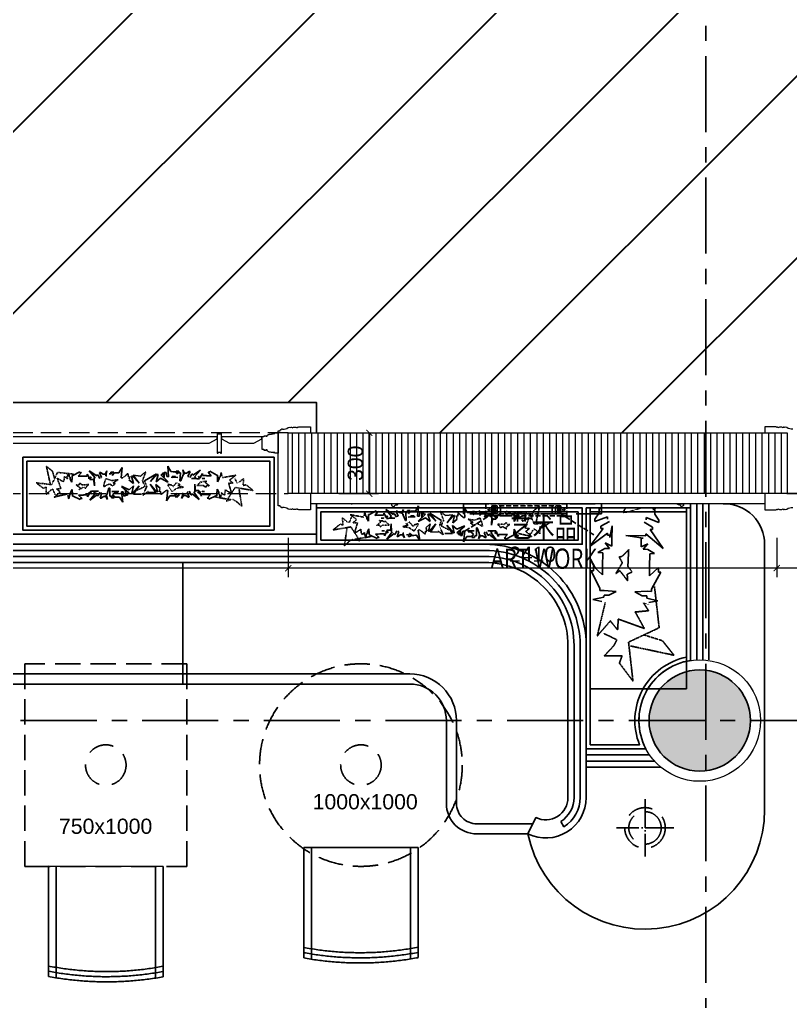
# Model space of a CAD drawing. Header units: millimetres. Extents: x -6033 to 120673, y -4970 to 90533.
# Drawn here: x 57995 to 61797, y 69834 to 74680 of the extents above; entities that cross this region are included whole.
import ezdxf
from ezdxf.xclip import XClip

# ---------------------------------------------------------------- set-up
doc = ezdxf.new("R2010")
doc.units = ezdxf.units.MM
for name, pattern in [('I-AR$0$CENTER', [2, 1.25, -0.25, 0.25, -0.25]), ('I-PLAN$0$ACAD_ISO02W100', [15, 12, -3]), ('I-PLAN$0$DASH', [0.35, 0.25, -0.1]), ('I-PLAN$0$DASHED', [19.05, 12.7, -6.35]), ('I-PLAN$0$DOTE', [61.468, 50.8, -5.08, 0.508, -5.08]), ('I-PLAN$0$HIDDEN2', [0.1875, 0.125, -0.0625])]:
    doc.linetypes.add(name, pattern=pattern)
doc.layers.get('DefPoints').update_dxf_attribs({"color": 250})
for name, color, linetype, lineweight in [('_ACM-A-ANNO-DIMS', 2, 'Continuous', 18), ('I-AR$0$GZET_COL_GRID_1-200_轴线', 8, 'I-AR$0$CENTER', 25), ('I-AR$0$I-SCOPE', 252, 'Continuous', 35), ('I-PLAN$0$_ACM-A-WALL-HACH', 251, 'Continuous', 9), ('I-PLAN$0$I-PL-WALL-FHINISH', 73, 'Continuous', 13), ('I-PLAN$0$I-WALL', 6, 'Continuous', 13)]:
    doc.layers.add(name, color=color, linetype=linetype, lineweight=lineweight)
for name, color, linetype in [('A-stairs', 2, 'Continuous'), ('I-AR$0$A-LOL061W1', 252, 'Continuous'), ('I-AR$0$D-BASE-WALL', 4, 'Continuous'), ('I-PLAN$0$A-stairs', 2, 'Continuous'), ('I-PLAN$0$FURN', 1, 'Continuous'), ('I-PLAN$0$I-PL-FURN', 1, 'I-PLAN$0$DASH'), ('I-PLAN$0$I-PL-IDS-MILL', 40, 'Continuous'), ('I-PLAN$0$I-PL-LIGHT', 1, 'I-PLAN$0$HIDDEN2'), ('I-PLAN$0$P-平面活动家具', 1, 'Continuous'), ('ISH-Refe1', 50, 'Continuous')]:
    doc.layers.add(name, color=color, linetype=linetype)
doc.styles.add('_ACM-G-NOTES', font='arial.ttf')
doc.styles.add('HB35Norm', font='ARCHSTYL.SHX', dxfattribs={"width": 0.8, "height": 3.5})
doc.styles.add('I-PLAN$0$Arial', font='ARIALUNI.ttf')
doc.dimstyles.new('_ACM-DIM-A_30', dxfattribs={"dimscale": 30, "dimtxt": 2.5, "dimasz": 1, "dimexe": 1.5, "dimexo": 1, "dimgap": 1, "dimtad": 1, "dimdec": 0, "dimrnd": 5, "dimzin": 1, "dimdsep": 46, "dimtxsty": '_ACM-G-NOTES', "dimblk": 'ARCHTICK', "dimcen": 2.5, "dimclrd": 256, "dimclre": 256, "dimclrt": 256, "dimadec": 3, "dimazin": 0, "dimtfac": 1, "dimtdec": 0, "dimtix": 1, "dimtmove": 0, "dimatfit": 3, "dimldrblk": 'DOTSMALL', "dimfxl": 5, "dimfxlon": 1, "dimlwd": 18, "dimlwe": 18, "dimarcsym": 0})

# ---------------------------------------------------------------- blocks, each defined once
blk = doc.blocks.new('I-AR$0$海龙_1211170131')
at = {"layer": 'I-AR$0$GZET_COL_GRID_1-200_轴线', "ltscale": 300}
for p, q in [((61155, 86275), (61155, 59995)), ((-2225, 70995), (116415, 70995))]:
    blk.add_line(p, q, dxfattribs=at)
blk = doc.blocks.new('I-AR')
at = {"layer": 'I-AR$0$A-LOL061W1'}
blk.add_hatch(color=256, dxfattribs=at).paths.add_polyline_path([(61600, 71220, 1), (61100, 71220, 1)])
at = {"layer": 'I-AR$0$I-SCOPE'}
h = blk.add_hatch(dxfattribs=at)
h.set_pattern_fill('ANSI31', color=256, scale=200)
h.paths.add_polyline_path([(63300, 72640), (66630, 72640), (66630, 70889.4), (90600, 70890), (90600, 66390), (96650, 66390), (96650, 24876.4), (18340, 24876.4), (18340, 66390), (48090, 66390), (48090, 72640), (51400, 72640), (51400, 72649.9), (52869.5, 72649.9), (52869.5, 72640), (55240, 72640), (55240, 72790), (59460, 72790), (59460, 72640), (61830.5, 72640), (61830.5, 72649.9), (63300, 72649.9)], flags=16)
h.paths.add_polyline_path([(7330, 0), (7330, -1770), (11180, -1770), (11180, 0), (18450, 0), (18450, 2900), (27550, 2900), (27550, 18090), (37037.3, 18090), (37037.3, 17350), (96200, 17350), (96200, 18120), (114640, 18120), (114640, 84500), (0, 84500), (0, 0)])
at = {"layer": 'I-AR$0$D-BASE-WALL'}
blk.add_circle((61350, 71220), 250, dxfattribs=at)
at = {"layer": 'I-AR$0$GZET_COL_GRID_1-200_轴线'}
blk.add_blockref('I-AR$0$海龙_1211170131', (225, 225), dxfattribs=at)
blk = doc.blocks.new('I-PLAN$0$K_09291619781205151933')
at = {"layer": 'I-PLAN$0$I-PL-WALL-FHINISH'}
for points in [[(-1896.6, 97.3), (-1903.4, 97.3), (-1903.4, 100), (-1920, 100), (-1920, 0), (-1903.4, 0), (-1903.4, 2.7), (-1896.6, 2.7)], [(-1625.1, 100), (-1620.1, 100), (-1620.1, 0), (-1625.1, 0), (-1625.1, 5.1), (-1635, 5.1), (-1635, 0), (-1640, 0), (-1640, 100), (-1635, 100)], [(-1625.1, 100), (-1625.1, 95.4), (-1635, 95.4), (-1635, 100)], [(1625.1, 100), (1620.1, 100), (1620.1, 0), (1625.1, 0), (1625.1, 5.1), (1635, 5.1), (1635, 0), (1640, 0), (1640, 100), (1635, 100)], [(1625.1, 100), (1625.1, 95.4), (1635, 95.4), (1635, 100)], [(1896.6, 97.3), (1903.4, 97.3), (1903.4, 100), (1920, 100), (1920, 0), (1903.4, 0), (1903.4, 2.7), (1896.6, 2.7)]]:
    blk.add_lwpolyline(points, dxfattribs=at)
for points in [[(-1864.5, 84.5), (-1864.5, 81.8), (-1861.1, 81.8), (-1861.1, 84.5), (-1849.6, 84.5), (-1849.6, 80), (-1840, 80), (-1840, 20), (-1849.6, 20), (-1849.6, 15.5), (-1861.1, 15.5), (-1861.1, 18.2), (-1864.5, 18.2), (-1864.5, 15.5, -0.002927)], [(1864.5, 84.5), (1864.5, 81.8), (1861.1, 81.8), (1861.1, 84.5), (1849.6, 84.5), (1849.6, 80), (1840, 80), (1840, 20), (1849.6, 20), (1849.6, 15.5), (1861.1, 15.5), (1861.1, 18.2), (1864.5, 18.2), (1864.5, 15.5, 0.002927)]]:
    blk.add_lwpolyline(points, format="xyb", dxfattribs=at)
for points in [[(-1840, 80), (-1640, 80), (-1640, 70), (-1680, 50), (-1800, 50), (-1840, 70)], [(1620.1, 80), (-1620.1, 80), (-1620.1, 70), (-1580.1, 50), (1580.1, 50), (1620.1, 70)], [(1840, 80), (1640, 80), (1640, 70), (1680, 50), (1800, 50), (1840, 70)]]:
    blk.add_lwpolyline(points, close=True, dxfattribs=at)
for points in [[(-1893.7, 95), (-1894.1, 94.9), (-1894.4, 95), (-1894.9, 95.1), (-1895.4, 95.4), (-1895.8, 95.8), (-1896.3, 96.5), (-1896.6, 97.3)], [(1893.7, 95), (1894.1, 94.9), (1894.4, 95), (1894.9, 95.1), (1895.4, 95.4), (1895.8, 95.8), (1896.3, 96.5), (1896.6, 97.3)], [(-1885.1, 94.3), (-1887.4, 94.6), (-1890.9, 94.9), (-1892.3, 95), (-1893.7, 95)], [(-1864.5, 84.5), (-1864.8, 85.9), (-1865.4, 87.1), (-1869.1, 90.2), (-1872.6, 92), (-1878.1, 93.4), (-1885.1, 94.3)], [(1864.5, 84.5), (1864.8, 85.9), (1865.4, 87.1), (1869.1, 90.2), (1872.6, 92), (1878.1, 93.4), (1885.1, 94.3)], [(1885.1, 94.3), (1887.4, 94.6), (1890.9, 94.9), (1892.3, 95), (1893.7, 95)], [(-1893.7, 5), (-1894.1, 5.1), (-1894.4, 5), (-1894.9, 4.9), (-1895.4, 4.6), (-1895.8, 4.2), (-1896.3, 3.5), (-1896.6, 2.7)], [(-1885.1, 5.7), (-1887.4, 5.4), (-1890.9, 5.1), (-1892.3, 5), (-1893.7, 5)], [(-1864.5, 15.5), (-1864.8, 14.1), (-1865.4, 12.9), (-1869.1, 9.8), (-1872.6, 8), (-1878.1, 6.6), (-1885.1, 5.7)], [(1864.5, 15.5), (1864.8, 14.1), (1865.4, 12.9), (1869.1, 9.8), (1872.6, 8), (1878.1, 6.6), (1885.1, 5.7)], [(1885.1, 5.7), (1887.4, 5.4), (1890.9, 5.1), (1892.3, 5), (1893.7, 5)], [(1893.7, 5), (1894.1, 5.1), (1894.4, 5), (1894.9, 4.9), (1895.4, 4.6), (1895.8, 4.2), (1896.3, 3.5), (1896.6, 2.7)]]:
    blk.add_spline(points, degree=3, dxfattribs=at)
blk = doc.blocks.new('I-PLAN$0$K_09291619781205185865')
at = {"layer": 'I-PLAN$0$I-PL-IDS-MILL'}
for p, q in [((-4115.6, 1229.9), (-4115.6, 1999.9)), ((-4025.6, 1229.9), (-4025.6, 1999.9)), ((3884.4, 1229.9), (3884.4, 1999.9)), ((3974.4, 1229.9), (3974.4, 1999.9)), ((-3510.6, 790), (-3805.2, 790)), ((3369.4, 790), (3664.1, 790)), ((-3510.6, 700), (-3877.9, 700)), ((3369.4, 700), (3736.8, 700))]:
    blk.add_line(p, q, dxfattribs=at)
at = {"layer": 'I-PLAN$0$I-PL-IDS-MILL', "color": 8}
for p, q in [((-4085.6, 1229.9), (-4085.6, 1999.9)), ((-4055.6, 1229.9), (-4055.6, 1999.9)), ((3914.4, 1229.9), (3914.4, 1999.9)), ((3944.4, 1229.9), (3944.4, 1999.9)), ((-3510.6, 730), (-3846.9, 730)), ((-3510.6, 760), (-3823.3, 760)), ((3369.4, 760), (3682.2, 760)), ((3369.4, 730), (3705.8, 730))]:
    blk.add_line(p, q, dxfattribs=at)
at = {"layer": 'I-PLAN$0$I-PL-IDS-MILL'}
for points in [[(-3222.8, 370.3, -0.902706), (-4390.6, 490), (-4390.6, 1800, -0.414214), (-4190.6, 2000)], [(4049.4, 2000, -0.414214), (4249.4, 1800), (4249.4, 490, -0.902706), (3081.7, 370.3)], [(-3247.2, 420.3), (-2970.6, 420.3, 0.414214), (-2870.6, 520.3), (-2870.6, 930, -0.414214), (-2640.6, 1160), (2499.4, 1160, -0.414214), (2729.4, 930), (2729.4, 520.3, 0.414214), (2829.4, 420.3), (3106.1, 420.3)]]:
    blk.add_lwpolyline(points, format="xyb", dxfattribs=at)
blk.add_lwpolyline([(2869.4, 1800), (-3010.6, 1800, 0.414214), (-3510.6, 1300), (-3510.6, 550, 0.554397), (-3222.8, 370.3), (-3262.3, 451.1, -0.554397), (-3420.6, 550), (-3420.6, 1300, -0.414214), (-3010.6, 1710), (2869.4, 1710, -0.414214), (3279.4, 1300), (3279.4, 550, -0.554397), (3121.2, 451.1), (3081.7, 370.3, 0.554397), (3369.4, 550), (3369.4, 1300, 0.414214)], format="xyb", close=True, dxfattribs=at)
at = {"layer": 'I-PLAN$0$I-PL-IDS-MILL', "color": 8}
blk.add_lwpolyline([(3243.6, 431.3), (3259.5, 405.8, 0.258654), (3339.4, 550), (3339.4, 1300, 0.414214), (2869.4, 1770), (-3010.6, 1770, 0.414214), (-3480.6, 1300), (-3480.6, 550, 0.258654), (-3400.6, 405.8), (-3384.7, 431.3, -0.258654), (-3450.6, 550), (-3450.6, 1300, -0.414214), (-3010.6, 1740), (2869.4, 1740, -0.414214), (3309.4, 1300), (3309.4, 550, -0.258654)], format="xyb", close=True, dxfattribs=at)
for points in [[(-1520.6, 1110), (-1520.6, 1710)], [(1379.4, 1110), (1379.4, 1710)]]:
    blk.add_lwpolyline(points, dxfattribs=at)
blk.add_lwpolyline([(-3222.8, 370.3), (-2970.6, 370.3, 0.414214), (-2820.6, 520.3), (-2820.6, 930, -0.414214), (-2640.6, 1110), (2499.4, 1110, -0.414214), (2679.4, 930), (2679.4, 520.3, 0.414214), (2829.4, 370.3), (3081.7, 370.3)], format="xyb", dxfattribs=at)
blk = doc.blocks.new('*U517')
at = {"layer": 'I-PLAN$0$I-PL-WALL-FHINISH'}
blk.add_lwpolyline([(0, 0), (2240.5, 0)], dxfattribs=at)
for points in [[(205, -1), (200, -1), (200, 0), (205, 0)], [(2035.5, -1), (2040.5, -1), (2040.5, 0), (2035.5, 0)]]:
    blk.add_lwpolyline(points, close=True, dxfattribs=at)
for points in [[(400, 0), (400, -8, -0.320816), (402.7, -10.6), (403.3, -10.6, 0.466827), (414.7, -10.6), (415.3, -10.6, -0.468154), (422.7, -5.5), (423.3, -4.8, 0.645582), (426.7, -4.6), (427.3, -4.6, -0.415157), (430, -3.3), (430, 0)], [(1840.5, 0), (1840.5, -8, 0.320816), (1837.8, -10.6), (1837.2, -10.6, -0.466827), (1825.8, -10.6), (1825.2, -10.6, 0.468154), (1817.8, -5.5), (1817.2, -4.8, -0.645582), (1813.8, -4.6), (1813.2, -4.6, 0.415157), (1810.5, -3.3), (1810.5, 0)]]:
    blk.add_lwpolyline(points, format="xyb", close=True, dxfattribs=at)
blk = doc.blocks.new('I-PLAN$0$海龙工具_镜前灯')
at = {"color": 8, "linetype": 'I-PLAN$0$DASH', "ltscale": 100}
for p, q in [((-331.6, 0.4), (-169.8, 103.5)), ((332, 0.4), (170.2, 103.5))]:
    blk.add_line(p, q, dxfattribs=at)
at = {"color": 8, "linetype": 'I-PLAN$0$DASH', "ltscale": 40}
for p, q in [((-167, 143.5), (-167, 103.5)), ((-162.2, 143.5), (-162.2, 103.5)), ((-154.5, 143.5), (-154.5, 103.5)), ((-143.4, 143.5), (-143.4, 103.5)), ((-127.5, 143.5), (-127.5, 103.5)), ((127.8, 143.5), (127.8, 103.5)), ((143.8, 143.5), (143.8, 103.5)), ((154.9, 143.5), (154.9, 103.5)), ((162.6, 143.5), (162.6, 103.5)), ((167.4, 143.5), (167.4, 103.5))]:
    blk.add_line(p, q, dxfattribs=at)
at = {"linetype": 'I-PLAN$0$DASH', "ltscale": 100}
blk.add_lwpolyline([(-199.8, 93.5), (200.2, 93.5), (200.2, 153.5), (-199.8, 153.5)], close=True, dxfattribs=at)
at = {"color": 8, "linetype": 'I-PLAN$0$DASH', "ltscale": 100}
blk.add_lwpolyline([(-169.8, 103.5), (170.2, 103.5), (170.2, 143.5), (-169.8, 143.5)], close=True, dxfattribs=at)
at = {"color": 8, "linetype": 'I-PLAN$0$DASH', "ltscale": 31.415927}
for centre in [(-184.2, 123.9), (184.6, 123.9)]:
    blk.add_circle(centre, 5, dxfattribs=at)
blk = doc.blocks.new('I-PLAN$0$091116-BRASSERIE$0$Floor_03$0$Y_03_Floor$0$3rd-Floor-rest$0$A$C41AE3FBC')
at = {"layer": 'I-PLAN$0$I-PL-FURN', "ltscale": 500}
for p, q in [((-9.62, -6), (-9.62, 15.76)), ((9.62, -6.06), (9.62, 15.7))]:
    blk.add_line(p, q, dxfattribs=at)
blk.add_lwpolyline([(11.12, 15.38), (11.12, -6.06), (-11.12, -6), (-11.12, 15.44)], dxfattribs=at)
for centre, radius, start, end in [((-0.15, -45.9), 62.31, 79.5796, 100.1371), ((-0.15, -45.25), 60.66, 79.2974, 100.4193), ((-0.14, -44.6), 59.02, 78.9991, 100.7176)]:
    blk.add_arc(centre, radius, start, end, dxfattribs=at)
blk = doc.blocks.new('I-PLAN$0$海龙_1212224832')
at = {"layer": 'I-PLAN$0$I-PL-LIGHT', "linetype": 'I-PLAN$0$DOTE', "ltscale": 2.783885}
for p, q in [((0, 0), (0, -282.8)), ((141.4, -141.4), (-141.4, -141.4))]:
    blk.add_line(p, q, dxfattribs=at)
at = {"layer": 'I-PLAN$0$I-PL-LIGHT', "linetype": 'I-PLAN$0$DASHED', "ltscale": 10}
for radius in [100, 80]:
    blk.add_circle((0, -141.4), radius, dxfattribs=at)
blk = doc.blocks.new('I-PLAN$0$2008092313492155')
at = {"color": 8, "linetype": 'Continuous'}
for p, q in [((1506.5, 129.9), (1497.3, 258.4)), ((1497.3, 258.4), (1534.1, 192.7)), ((623.4, 138.9), (530.1, 203.5)), ((530.1, 203.5), (602.1, 116.8)), ((748.4, 201), (721.6, 152.3)), ((733.4, 140.9), (748.4, 201)), ((934.4, 242.3), (896.3, 177.2)), ((922.7, 113.9), (934.4, 242.3)), ((1618.1, 159.3), (1599.5, 200.3)), ((1599.5, 200.3), (1611.1, 199.8)), ((1611.1, 199.8), (1611.1, 199.8)), ((1611.1, 199.8), (1621.2, 199.5)), ((1621.2, 199.5), (1621.2, 199.5)), ((1621.2, 199.5), (1632.8, 199)), ((1632.8, 199), (1632, 177.3)), ((1632.8, 199), (1632.8, 199)), ((1682.5, 213.5), (1708.3, 164.3)), ((1696.2, 153.1), (1682.5, 213.5)), ((1806.2, 148.9), (1900.7, 211.6)), ((1900.7, 211.6), (1827, 126.4)), ((2017, 185), (2017.4, 196.6)), ((2017.4, 196.6), (2101.7, 149.1)), ((271.8, 176.5), (263, 132.2)), ((284.9, 122.4), (271.8, 176.5)), ((413.1, 190.7), (327.9, 144.9)), ((394.7, 134.6), (435, 179.6)), ((413.3, 179.2), (413.1, 190.7)), ((435, 179.6), (413.3, 179.2)), ((413.3, 179.2), (413.3, 179.2)), ((435, 179.6), (435, 179.6)), ((504.4, 160.8), (503.3, 136.6)), ((525.2, 126.9), (504.4, 160.8)), ((504.4, 160.8), (504.4, 160.8)), ((634.8, 150.7), (623.2, 150.5)), ((623.2, 150.5), (623.4, 138.9)), ((623.2, 150.5), (623.2, 150.5)), ((634.8, 150.7), (634.8, 150.7)), ((659.7, 108.9), (634.8, 150.7)), ((669.1, 181.5), (657.5, 181.3)), ((657.5, 181.3), (682.7, 119.5)), ((657.5, 181.3), (657.5, 181.3)), ((669.1, 181.5), (669.1, 181.5)), ((699.7, 162), (669.1, 181.5)), ((711.3, 162.2), (699.7, 162)), ((699.7, 162), (699.7, 162)), ((721.4, 162.4), (711.3, 162.2)), ((711.3, 162.2), (711.3, 162.2)), ((721.6, 152.3), (721.4, 162.4)), ((798.1, 163.8), (776.4, 163.4)), ((809.3, 185.8), (797.7, 185.5)), ((797.7, 185.5), (798.1, 163.8)), ((797.7, 185.5), (797.7, 185.5)), ((819.4, 185.9), (809.3, 185.8)), ((809.3, 185.8), (809.3, 185.8)), ((811.7, 145.5), (831, 186.2)), ((842.8, 176.2), (811.7, 145.5)), ((831, 186.2), (819.4, 185.9)), ((819.4, 185.9), (819.4, 185.9)), ((864.5, 176.7), (842.8, 176.2)), ((842.8, 176.2), (842.8, 176.2)), ((886.2, 177.1), (864.5, 176.7)), ((864.5, 176.7), (864.5, 176.7)), ((896.3, 177.2), (886.2, 177.1)), ((886.2, 177.1), (886.2, 177.1)), ((896.3, 177.2), (896.3, 177.2)), ((1072.1, 147.2), (1072.1, 147.2)), ((1162.2, 136.6), (1072.1, 147.2)), ((1072.1, 147.2), (1144.2, 48.1)), ((1211.4, 78.6), (1357.7, 166.1)), ((1357.7, 166.1), (1283.7, 68.5)), ((1283.7, 68.5), (1367.5, 155.6)), ((1379.1, 155.2), (1353.5, 66.2)), ((1357.7, 166.1), (1357.7, 166.1)), ((1367.5, 155.6), (1379.1, 155.2)), ((1410.9, 154), (1410.9, 154)), ((1502.1, 66.5), (1410.9, 154)), ((1410.9, 154), (1422.5, 153.5)), ((1422.5, 153.5), (1422.5, 153.5)), ((1422.5, 153.5), (1432.6, 153.1)), ((1432.6, 153.1), (1433, 163.3)), ((1432.6, 153.1), (1432.6, 153.1)), ((1433, 163.3), (1433.4, 174.8)), ((1433, 163.3), (1433, 163.3)), ((1433.4, 174.8), (1433.4, 174.8)), ((1433.4, 174.8), (1445, 174.4)), ((1445, 174.4), (1454.4, 117.7)), ((1445, 174.4), (1445, 174.4)), ((1454.4, 117.7), (1456.9, 184.1)), ((1456.9, 184.1), (1478.6, 183.2)), ((1478.6, 183.2), (1484.8, 130.7)), ((1478.6, 183.2), (1478.6, 183.2)), ((1534.1, 192.7), (1534.1, 192.7)), ((1534.1, 192.7), (1544.2, 192.3)), ((1544.2, 192.3), (1544.2, 192.3)), ((1544.2, 192.3), (1565.9, 191.4)), ((1565.9, 191.4), (1565.9, 191.4)), ((1565.9, 191.4), (1587.6, 190.6)), ((1587.6, 190.6), (1618.1, 159.3)), ((1587.6, 190.6), (1587.6, 190.6)), ((1632, 177.3), (1653.7, 176.5)), ((1653.7, 176.5), (1647.9, 78.5)), ((1684.3, 143.5), (1684.7, 153.6)), ((1684.7, 153.6), (1684.7, 153.6)), ((1684.7, 153.6), (1696.2, 153.1)), ((1708.3, 164.3), (1708.7, 174.4)), ((1708.7, 174.4), (1718.8, 174)), ((1718.8, 174), (1718.8, 174)), ((1718.8, 174), (1730.3, 173.5)), ((1730.3, 173.5), (1761.3, 192.5)), ((1730.3, 173.5), (1730.3, 173.5)), ((1772.9, 192), (1746.5, 130.7)), ((1761.3, 192.5), (1761.3, 192.5)), ((1761.3, 192.5), (1772.9, 192)), ((1769.2, 119.7), (1795.1, 160.9)), ((1772.9, 192), (1772.9, 192)), ((1795.1, 160.9), (1795.1, 160.9)), ((1795.1, 160.9), (1806.6, 160.5)), ((1806.6, 160.5), (1806.2, 148.9)), ((1806.6, 160.5), (1806.6, 160.5)), ((1904.2, 135), (1925.6, 168.5)), ((1925.6, 168.5), (1926.2, 144.3)), ((1925.6, 168.5), (1925.6, 168.5)), ((1995.3, 185.9), (2017, 185)), ((1995.3, 185.9), (1995.3, 185.9)), ((2034.7, 140.1), (1995.3, 185.9)), ((2017, 185), (2017, 185)), ((2101.7, 149.1), (2101.7, 149.1)), ((2101.7, 149.1), (2111.9, 148.7)), ((2111.9, 148.7), (2111, 127.1)), ((2111.9, 148.7), (2111.9, 148.7)), ((2144.3, 125.8), (2158.4, 179.6)), ((2158.4, 179.6), (2166.4, 135.1)), ((295, 122.6), (284.9, 122.4)), ((295, 122.6), (295, 122.6)), ((295.2, 111.1), (295, 122.6)), ((295.2, 111.1), (295.2, 111.1)), ((295.5, 99.5), (295.2, 111.1)), ((295.5, 99.5), (295.5, 99.5)), ((315.3, 63.7), (295.5, 99.5)), ((318.2, 123.1), (315.3, 63.7)), ((327.9, 144.9), (317.8, 144.8)), ((317.8, 144.8), (318.2, 123.1)), ((317.8, 144.8), (317.8, 144.8)), ((318.2, 123.1), (318.2, 123.1)), ((327.9, 144.9), (327.9, 144.9)), ((404.8, 134.8), (394.7, 134.6)), ((394.7, 134.6), (394.7, 134.6)), ((426.5, 135.2), (404.8, 134.8)), ((404.8, 134.8), (404.8, 134.8)), ((448.3, 135.6), (426.5, 135.2)), ((426.5, 135.2), (426.5, 135.2)), ((459.8, 135.8), (448.3, 135.6)), ((448.3, 135.6), (448.3, 135.6)), ((481.5, 136.2), (459.8, 135.8)), ((459.8, 135.8), (459.8, 135.8)), ((493.1, 136.5), (481.5, 136.2)), ((481.5, 136.2), (481.5, 136.2)), ((503.3, 136.6), (493.1, 136.5)), ((493.1, 136.5), (493.1, 136.5)), ((503.3, 136.6), (503.3, 136.6)), ((525.2, 126.9), (525.2, 126.9)), ((525.4, 115.3), (525.2, 126.9)), ((525.4, 115.3), (525.4, 115.3)), ((525.6, 103.8), (525.4, 115.3)), ((552.8, 126.4), (525.6, 103.8)), ((525.6, 103.8), (525.6, 103.8)), ((537.4, 93.9), (552.8, 126.4)), ((580.6, 104.8), (580.8, 94.7)), ((580.6, 104.8), (580.6, 104.8)), ((593.8, 18.6), (580.6, 104.8)), ((602.1, 116.8), (592, 116.6)), ((592, 116.6), (593.8, 18.6)), ((682.7, 119.5), (671.1, 119.3)), ((671.1, 119.3), (671.1, 119.3)), ((682.7, 119.5), (682.7, 119.5)), ((745, 141.1), (733.4, 140.9)), ((745, 141.1), (745, 141.1)), ((944.4, 114.3), (922.7, 113.9)), ((1018.7, 136.1), (1007.1, 135.9)), ((1018.7, 136.1), (1018.7, 136.1)), ((1062.1, 136.9), (1050.6, 136.7)), ((1050.6, 136.7), (1074.3, 47.2)), ((1144.2, 48.1), (1062.1, 136.9)), ((1353.5, 66.2), (1409.6, 110.3)), ((1409.6, 110.3), (1409.6, 110.3)), ((1409.6, 110.3), (1492, 66.9)), ((1484.8, 130.7), (1506.5, 129.9)), ((1484.8, 130.7), (1484.8, 130.7)), ((1539.1, 122.5), (1539.1, 122.5)), ((1560.8, 121.6), (1539.1, 122.5)), ((1539.1, 122.5), (1623, 119.2)), ((1551.1, 133.6), (1561.3, 133.2)), ((1623, 119.2), (1551.1, 133.6)), ((1561.3, 133.2), (1572.8, 132.8)), ((1561.3, 133.2), (1561.3, 133.2)), ((1572.8, 132.8), (1583, 132.4)), ((1572.8, 132.8), (1572.8, 132.8)), ((1583, 132.4), (1594.5, 131.9)), ((1583, 132.4), (1583, 132.4)), ((1594.5, 131.9), (1594.5, 131.9)), ((1658, 78.1), (1684.3, 143.5)), ((1684.3, 143.5), (1684.3, 143.5)), ((1746.5, 130.7), (1758.1, 130.3)), ((1746.5, 130.7), (1746.5, 130.7)), ((1758.1, 130.3), (1758.1, 130.3)), ((1848.3, 114), (1789.7, 106.1)), ((1789.7, 106.1), (1858, 103.5)), ((1789.7, 106.1), (1789.7, 106.1)), ((1827, 126.4), (1837.2, 126)), ((1837.2, 126), (1836.7, 114.4)), ((1836.7, 114.4), (1836.7, 114.4)), ((1836.7, 114.4), (1848.3, 114)), ((1848.3, 114), (1848.3, 114)), ((1858, 103.5), (1858, 103.5)), ((1858, 103.5), (1869.6, 103)), ((1869.6, 103), (1869.6, 103)), ((1869.6, 103), (1881.2, 102.6)), ((1876.5, 135), (1903.3, 111.9)), ((1891.3, 102.2), (1876.5, 135)), ((1881.2, 102.6), (1881.2, 102.6)), ((1881.2, 102.6), (1891.3, 102.2)), ((1903.3, 111.9), (1903.7, 123.4)), ((1903.3, 111.9), (1903.3, 111.9)), ((1903.7, 123.4), (1904.2, 135)), ((1903.7, 123.4), (1903.7, 123.4)), ((1904.2, 135), (1904.2, 135)), ((1922.5, 107.7), (1932.6, 107.3)), ((1926.2, 144.3), (1926.2, 144.3)), ((1926.2, 144.3), (1936.4, 143.9)), ((1932.6, 107.3), (1944.2, 106.9)), ((1932.6, 107.3), (1932.6, 107.3)), ((1936.4, 143.9), (1936.4, 143.9)), ((1936.4, 143.9), (1947.9, 143.5)), ((1944.2, 106.9), (1955.7, 106.5)), ((1944.2, 106.9), (1944.2, 106.9)), ((1947.9, 143.5), (1947.9, 143.5)), ((1947.9, 143.5), (1969.6, 142.6)), ((1955.7, 106.5), (1955.7, 106.5)), ((1969.6, 142.6), (1969.6, 142.6)), ((1969.6, 142.6), (1981.2, 142.2)), ((1981.2, 142.2), (1981.2, 142.2)), ((1981.2, 142.2), (2002.9, 141.4)), ((2002.9, 141.4), (2002.9, 141.4)), ((2002.9, 141.4), (2024.6, 140.5)), ((2024.6, 140.5), (2024.6, 140.5)), ((2024.6, 140.5), (2034.7, 140.1)), ((2034.7, 140.1), (2034.7, 140.1)), ((2111, 127.1), (2112.8, 67.6)), ((2111, 127.1), (2111, 127.1)), ((2112.8, 67.6), (2133.3, 103)), ((2133.3, 103), (2133.7, 114.6)), ((2133.3, 103), (2133.3, 103)), ((2133.7, 114.6), (2134.2, 126.2)), ((2133.7, 114.6), (2133.7, 114.6)), ((2134.2, 126.2), (2134.2, 126.2)), ((2134.2, 126.2), (2144.3, 125.8)), ((315.3, 63.7), (315.3, 63.7)), ((547.5, 94.1), (537.4, 93.9)), ((559.1, 94.3), (547.5, 94.1)), ((547.5, 94.1), (547.5, 94.1)), ((570.6, 94.5), (559.1, 94.3)), ((559.1, 94.3), (559.1, 94.3)), ((580.8, 94.7), (570.6, 94.5)), ((570.6, 94.5), (570.6, 94.5)), ((580.8, 94.7), (580.8, 94.7)), ((1074.3, 47.2), (1019.1, 92.4)), ((1019.1, 92.4), (1019.1, 92.4)), ((1492, 66.9), (1502.1, 66.5)), ((1492, 66.9), (1492, 66.9)), ((1502.1, 66.5), (1502.1, 66.5)), ((1647.9, 78.5), (1658, 78.1)), ((1647.9, 78.5), (1647.9, 78.5)), ((1658, 78.1), (1658, 78.1)), ((2112.8, 67.6), (2112.8, 67.6)), ((593.8, 18.6), (593.8, 18.6)), ((936.8, 6.7), (926.6, 6.6)), ((926.6, 6.6), (926.6, 6.6)), ((926.6, 6.6), (1022.7, -75.6)), ((936.8, 6.7), (936.8, 6.7)), ((1021.4, -31.9), (936.8, 6.7)), ((1074.9, 15.3), (1021.4, -31.9)), ((1054.5, -75), (1074.9, 15.3)), ((1144.8, 17), (1066.1, -74.8)), ((1076.4, -84.7), (1144.8, 17)), ((1348.8, -65.7), (1282.5, 37.4)), ((1282.5, 37.4), (1359.4, -55.9)), ((1352.3, 34.3), (1404.8, -13.9)), ((1370.9, -56.4), (1352.3, 34.3)), ((1829.9, -62.4), (1833.7, 35.5)), ((1833.7, 35.5), (1833.7, 35.5)), ((1833.7, 35.5), (1841.9, -51.3)), ((317, -29.4), (298.5, -65.9)), ((322.1, -88.6), (317, -29.4)), ((317, -29.4), (317, -29.4)), ((771.6, -13.9), (749.1, -80.7)), ((781.7, -13.8), (771.6, -13.9)), ((771.6, -13.9), (771.6, -13.9)), ((781.5, -111.9), (781.7, -13.8)), ((781.7, -13.8), (781.7, -13.8)), ((977.1, -41.9), (978.4, -108.2)), ((989.8, -97.9), (977.1, -41.9)), ((1021.4, -31.9), (1021.4, -31.9)), ((1404.8, -13.9), (1404.8, -13.9)), ((1478.2, -40.1), (1499.9, -40.9)), ((1499.9, -40.9), (1480.9, -168.4)), ((1841.9, -51.3), (1842.3, -41.2)), ((1842.3, -41.2), (1852.5, -41.6)), ((1842.3, -41.2), (1842.3, -41.2)), ((1852.5, -41.6), (1864, -42)), ((1852.5, -41.6), (1852.5, -41.6)), ((1864, -42), (1875.6, -42.5)), ((1864, -42), (1864, -42)), ((1885.7, -42.9), (1868.4, -74.5)), ((1875.6, -42.5), (1885.7, -42.9)), ((1875.6, -42.5), (1875.6, -42.5)), ((2102.9, -84.5), (2109.2, -25.4)), ((2109.2, -25.4), (2109.2, -25.4)), ((2109.2, -25.4), (2126.9, -62.3)), ((288.8, -89.3), (277.8, -143.8)), ((299, -89.1), (288.8, -89.3)), ((298.5, -65.9), (298.5, -65.9)), ((298.5, -65.9), (298.8, -77.5)), ((298.8, -77.5), (298.8, -77.5)), ((298.8, -77.5), (299, -89.1)), ((299, -89.1), (299, -89.1)), ((322.5, -110.3), (322.1, -88.6)), ((322.1, -88.6), (322.1, -88.6)), ((430.9, -96.7), (409.2, -97.1)), ((452.6, -96.3), (430.9, -96.7)), ((430.9, -96.7), (430.9, -96.7)), ((464.2, -96.1), (452.6, -96.3)), ((452.6, -96.3), (452.6, -96.3)), ((485.9, -95.7), (464.2, -96.1)), ((464.2, -96.1), (464.2, -96.1)), ((497.5, -95.5), (485.9, -95.7)), ((485.9, -95.7), (485.9, -95.7)), ((507.6, -95.3), (497.5, -95.5)), ((497.5, -95.5), (497.5, -95.5)), ((509.6, -119.4), (507.6, -95.3)), ((507.6, -95.3), (507.6, -95.3)), ((529.1, -84.8), (509.6, -119.4)), ((556.7, -83.2), (528.7, -61.6)), ((528.7, -61.6), (528.7, -61.6)), ((528.7, -61.6), (528.9, -73.2)), ((528.9, -73.2), (528.9, -73.2)), ((528.9, -73.2), (529.1, -84.8)), ((529.1, -84.8), (529.1, -84.8)), ((536.9, -161.1), (605.6, -71.8)), ((627.7, -93.1), (536.9, -161.1)), ((550.2, -51.1), (540.1, -51.3)), ((540.1, -51.3), (556.7, -83.2)), ((561.8, -50.9), (550.2, -51.1)), ((550.2, -51.1), (550.2, -51.1)), ((573.4, -50.7), (561.8, -50.9)), ((561.8, -50.9), (561.8, -50.9)), ((641.8, -49.4), (573.4, -50.7)), ((573.4, -50.7), (573.4, -50.7)), ((583.7, -60.6), (641.8, -49.4)), ((595.3, -60.4), (583.7, -60.6)), ((583.7, -60.6), (583.7, -60.6)), ((595.5, -72), (595.3, -60.4)), ((595.3, -60.4), (595.3, -60.4)), ((605.6, -71.8), (595.5, -72)), ((627.9, -104.6), (627.7, -93.1)), ((662.9, -61.8), (639.5, -104.4)), ((641.8, -49.4), (641.8, -49.4)), ((663.4, -134.2), (686.3, -71.5)), ((686.3, -71.5), (674.7, -71.7)), ((674.7, -71.7), (674.7, -71.7)), ((686.3, -71.5), (686.3, -71.5)), ((749.3, -90.8), (737.7, -91)), ((737.7, -91), (754.9, -150.5)), ((749.1, -80.7), (749.1, -80.7)), ((749.1, -80.7), (749.3, -90.8)), ((749.3, -90.8), (749.3, -90.8)), ((892.8, -51.4), (808.9, -53)), ((808.9, -53), (881.5, -63.2)), ((849.6, -63.8), (816.1, -92.7)), ((816.1, -92.7), (836.9, -132.6)), ((848.3, -122.2), (816.1, -92.7)), ((859.8, -63.6), (849.6, -63.8)), ((849.6, -63.8), (849.6, -63.8)), ((871.3, -63.4), (859.8, -63.6)), ((859.8, -63.6), (859.8, -63.6)), ((871.1, -51.8), (892.8, -51.4)), ((881.5, -63.2), (871.3, -63.4)), ((871.3, -63.4), (871.3, -63.4)), ((892.8, -51.4), (892.8, -51.4)), ((947.6, -56.6), (925.9, -57)), ((925.9, -57), (942.3, -184.8)), ((947.6, -56.6), (947.6, -56.6)), ((956.7, -108.6), (947.6, -56.6)), ((1011.1, -75.8), (1000.9, -76)), ((1000.9, -76), (1000.9, -76)), ((1000.9, -76), (1001.1, -86.1)), ((1001.1, -86.1), (1001.1, -86.1)), ((1001.1, -86.1), (1001.4, -97.7)), ((1022.7, -75.6), (1011.1, -75.8)), ((1011.1, -75.8), (1011.1, -75.8)), ((1022.7, -75.6), (1022.7, -75.6)), ((1066.1, -74.8), (1054.5, -75)), ((1172.9, -84.4), (1076.4, -84.7)), ((1076.4, -84.7), (1076.4, -84.7)), ((1252.4, -63.5), (1348.8, -65.7)), ((1348.8, -65.7), (1348.8, -65.7)), ((1359.4, -55.9), (1370.9, -56.4)), ((1402.8, -57.6), (1402.8, -57.6)), ((1402.8, -57.6), (1414.3, -58)), ((1576.1, -107.7), (1608.9, -78.8)), ((1608.9, -78.8), (1587.3, -118.3)), ((1687.3, -78.7), (1669, -137.8)), ((1669, -137.8), (1698.5, -90.7)), ((1675.8, -78.2), (1687.3, -78.7)), ((1675.8, -78.2), (1675.8, -78.2)), ((1698.5, -90.7), (1698.1, -100.8)), ((1739.2, -60.2), (1739.2, -60.2)), ((1739.2, -60.2), (1750.7, -60.6)), ((1760.8, -123.3), (1739.2, -60.2)), ((1750.7, -60.6), (1750.7, -60.6)), ((1762.7, -50.9), (1785.3, -94)), ((1785.3, -94), (1796.8, -94.5)), ((1785.3, -94), (1785.3, -94)), ((1796.8, -94.5), (1797.3, -82.9)), ((1796.8, -94.5), (1796.8, -94.5)), ((1797.3, -82.9), (1886.7, -152.7)), ((1819.8, -62.1), (1829.9, -62.4)), ((1886.7, -152.7), (1819.8, -62.1)), ((1841.9, -51.3), (1841.9, -51.3)), ((1868.4, -74.5), (1896.9, -53.4)), ((1896.5, -65), (1896, -76.6)), ((1896, -76.6), (1896, -76.6)), ((1896, -76.6), (1914.8, -111.5)), ((1896.9, -53.4), (1896.5, -65)), ((1896.5, -65), (1896.5, -65)), ((1896.9, -53.4), (1896.9, -53.4)), ((1914.8, -111.5), (1917.3, -87.5)), ((1916.4, -50.8), (1926.5, -51.2)), ((1917.3, -87.5), (1927.5, -87.9)), ((1917.3, -87.5), (1917.3, -87.5)), ((1926.5, -51.2), (1926.5, -51.2)), ((1926.5, -51.2), (1938.1, -51.6)), ((1927.5, -87.9), (1939, -88.3)), ((1927.5, -87.9), (1927.5, -87.9)), ((1938.1, -51.6), (1938.1, -51.6)), ((1938.1, -51.6), (1949.6, -52)), ((1939, -88.3), (1960.7, -89.2)), ((1939, -88.3), (1939, -88.3)), ((1949.6, -52), (1949.6, -52)), ((1960.7, -89.2), (1972.3, -89.6)), ((1960.7, -89.2), (1960.7, -89.2)), ((1972.3, -89.6), (1994, -90.5)), ((1972.3, -89.6), (1972.3, -89.6)), ((2025.8, -91.7), (1983, -134.3)), ((1994, -90.5), (2015.7, -91.3)), ((1994, -90.5), (1994, -90.5)), ((2015.7, -91.3), (2025.8, -91.7)), ((2015.7, -91.3), (2015.7, -91.3)), ((2025.8, -91.7), (2025.8, -91.7)), ((2102.1, -106.2), (2102.9, -84.5)), ((2102.9, -84.5), (2102.9, -84.5)), ((2126.5, -73.8), (2126, -85.4)), ((2126, -85.4), (2136.2, -85.8)), ((2126, -85.4), (2126, -85.4)), ((2126.9, -62.3), (2126.5, -73.8)), ((2126.5, -73.8), (2126.5, -73.8)), ((2126.9, -62.3), (2126.9, -62.3)), ((2136.2, -85.8), (2146.1, -140.5)), ((2146.1, -140.5), (2157.5, -96.7)), ((277.8, -143.8), (267.3, -99.8)), ((332.7, -110.1), (322.5, -110.3)), ((322.5, -110.3), (322.5, -110.3)), ((419.5, -152.7), (332.7, -110.1)), ((332.7, -110.1), (332.7, -110.1)), ((409.2, -97.1), (399, -97.3)), ((399, -97.3), (441, -140.8)), ((399, -97.3), (399, -97.3)), ((409.2, -97.1), (409.2, -97.1)), ((441, -140.8), (419.3, -141.2)), ((419.3, -141.2), (419.5, -152.7)), ((419.3, -141.2), (419.3, -141.2)), ((441, -140.8), (441, -140.8)), ((509.6, -119.4), (509.6, -119.4)), ((639.5, -104.4), (627.9, -104.6)), ((627.9, -104.6), (627.9, -104.6)), ((639.5, -104.4), (639.5, -104.4)), ((675, -134), (663.4, -134.2)), ((663.4, -134.2), (663.4, -134.2)), ((704.8, -113.3), (675, -134)), ((675, -134), (675, -134)), ((716.4, -113.1), (704.8, -113.3)), ((704.8, -113.3), (704.8, -113.3)), ((726.5, -112.9), (716.4, -113.1)), ((716.4, -113.1), (716.4, -113.1)), ((754.9, -150.5), (726.4, -102.8)), ((726.4, -102.8), (726.5, -112.9)), ((803.3, -111.5), (781.5, -111.9)), ((803.7, -133.2), (803.3, -111.5)), ((815.2, -133), (803.7, -133.2)), ((803.7, -133.2), (803.7, -133.2)), ((825.4, -132.8), (815.2, -133)), ((815.2, -133), (815.2, -133)), ((836.9, -132.6), (825.4, -132.8)), ((825.4, -132.8), (825.4, -132.8)), ((870, -121.8), (848.3, -122.2)), ((848.3, -122.2), (848.3, -122.2)), ((891.8, -121.4), (870, -121.8)), ((870, -121.8), (870, -121.8)), ((901.9, -121.2), (891.8, -121.4)), ((891.8, -121.4), (891.8, -121.4)), ((942.3, -184.8), (901.9, -121.2)), ((901.9, -121.2), (901.9, -121.2)), ((978.4, -108.2), (956.7, -108.6)), ((956.7, -108.6), (956.7, -108.6)), ((1001.4, -97.7), (989.8, -97.9)), ((989.8, -97.9), (989.8, -97.9)), ((1001.4, -97.7), (1001.4, -97.7)), ((1480.9, -168.4), (1522.6, -105.6)), ((1522.6, -105.6), (1532.7, -106)), ((1522.6, -105.6), (1522.6, -105.6)), ((1532.7, -106), (1554.4, -106.9)), ((1532.7, -106), (1532.7, -106)), ((1554.4, -106.9), (1576.1, -107.7)), ((1554.4, -106.9), (1554.4, -106.9)), ((1576.1, -107.7), (1576.1, -107.7)), ((1587.3, -118.3), (1598.9, -118.7)), ((1598.9, -118.7), (1609, -119.1)), ((1598.9, -118.7), (1598.9, -118.7)), ((1609, -119.1), (1620.6, -119.5)), ((1609, -119.1), (1609, -119.1)), ((1620.6, -119.5), (1621.4, -97.9)), ((1620.6, -119.5), (1620.6, -119.5)), ((1621.4, -97.9), (1643.1, -98.7)), ((1698.1, -100.8), (1708.2, -101.2)), ((1708.2, -101.2), (1719.8, -101.6)), ((1708.2, -101.2), (1708.2, -101.2)), ((1719.8, -101.6), (1719.8, -101.6)), ((1719.8, -101.6), (1749.2, -122.9)), ((1749.2, -122.9), (1760.8, -123.3)), ((1749.2, -122.9), (1749.2, -122.9)), ((1760.8, -123.3), (1760.8, -123.3)), ((1914.8, -111.5), (1914.8, -111.5)), ((1983, -134.3), (1983, -134.3)), ((1983, -134.3), (2004.7, -135.1)), ((2004.2, -146.7), (2091.9, -105.8)), ((2004.7, -135.1), (2004.2, -146.7)), ((2004.7, -135.1), (2004.7, -135.1)), ((2091.9, -105.8), (2102.1, -106.2)), ((2091.9, -105.8), (2091.9, -105.8)), ((2102.1, -106.2), (2102.1, -106.2))]:
    blk.add_line(p, q, dxfattribs=at)
at = {"color": 8}
for p, q in [((138.1, 183), (67.3, 32)), ((341.1, 160), (138.1, 183)), ((-125.5, 53.8), (-36.4, -12.9)), ((67.3, 32), (-125.5, 53.8)), ((-36.4, -12.9), (0, 0)), ((0, 0), (-0.8, -87.8)), ((-0.8, -87.8), (49.6, -40.5)), ((49.6, -40.5), (78.6, -25.4)), ((78.6, -25.4), (109, -88.2))]:
    blk.add_line(p, q, dxfattribs=at)
for points in [[(48, 42.4), (2.5, 256.1), (74.4, 198.9), (102.7, 107.5)], [(945.2, 115.5), (1006.6, 169.6), (1011.1, 133.8), (1030, 134.1), (1021.2, 96.2)], [(1123.9, -38), (1217.5, 11), (1186, 78.5), (1227.4, 190.7), (1162.2, 136.6)], [(2170, 117.9), (2337.3, 148.1), (2259.2, 87.7), (2301.7, 49.4), (2248, 49.1), (2286.9, -81.8), (2208.2, -32.4), (2198.4, -97.9), (2160.4, -69.6), (2169, -99.2)], [(262.7, -82.9), (97.5, -122.6), (171.9, -57.8), (127.3, -22), (180.9, -18.6), (134.6, 109.8), (216, 65), (222.1, 131), (261.6, 104.9), (251.3, 133.9)], [(2077.9, -120.1), (2279.2, -154.7), (2219.9, -174.4), (2329, -2.9), (2549.8, -40.6), (2464.6, 31), (2427.6, 20.2), (2433.4, 107.8), (2380.4, 63.5), (2350.6, 50), (2323.8, 114.5)], [(458.8, 1.2), (405.4, -30.6), (419.7, -10.8), (370.2, 27.3), (401.9, 25.4), (413.7, 50), (440.9, 28.6), (523.8, 32.6), (490.3, 0.3), (488.1, -14.4), (458.8, 1.2)], [(1211.4, 78.6), (1239, 9.5), (1191.3, -100.2), (1259.4, -49.9)], [(1560.3, 2.8), (1605.9, 55.9), (1648.7, 37.2), (1621.6, 21.3), (1692.6, -0.4), (1614.7, -10.6), (1550.6, -53.5), (1509.4, 6.7), (1497.3, 37.4), (1551.7, 24), (1560.5, 6.6)], [(1926.4, 68.7), (1978, 76.5), (1962.6, 57.6), (2009.9, 16.7), (1978.3, 20.4), (1965.2, -3.5), (1939.2, 19.4), (1856.2, 20.2), (1891.5, 50.6), (1894.5, 65.1), (1923.7, 61.5)], [(1477.3, -41.2), (1412.9, -91.7), (1410.5, -55.7), (1391.6, -54.9), (1402.5, -17.6)], [(2377.2, -19.3), (2410.4, -235.4), (2342, -174.2), (2301.3, -153.1)]]:
    blk.add_lwpolyline(points, dxfattribs=at)
blk.add_lwpolyline([(784.1, 38), (817.2, 15.7), (853.5, 45), (823.2, 53.2), (886, 92.8), (808.1, 82.1), (735, 106.6), (711.1, 37.7), (707.6, 4.9), (756.5, 32.2), (784.1, 38)], close=True, dxfattribs=at)
blk = doc.blocks.new('I-PLAN')
at = {"layer": 'I-PLAN$0$_ACM-A-WALL-HACH'}
h = blk.add_hatch(dxfattribs=at)
h.set_pattern_fill('ANSI31', color=256, scale=10, angle=45)
h.paths.add_polyline_path([(59320, 72640), (61780.5, 72640), (61780.5, 72340), (59320, 72340)])
at = {"layer": 'I-PLAN$0$A-stairs'}
for points in [[(59460, 72640), (59460, 72790), (55240, 72790), (55240, 72640)], [(59460, 72290), (59460, 72140), (55240, 72140), (55240, 72290)]]:
    blk.add_lwpolyline(points, dxfattribs=at)
at = {"layer": 'I-PLAN$0$I-PL-FURN', "ltscale": 500}
for points in [[(60865.1, 72240), (60184.9, 72240), (60184.9, 72290), (60865.1, 72290)], [(58020, 70500.1), (58820, 70500.1), (58820, 71500.1), (58020, 71500.1)]]:
    blk.add_lwpolyline(points, close=True, dxfattribs=at)
blk.add_circle((59678.6, 71000.1), 500, dxfattribs=at)
at = {"layer": 'I-PLAN$0$I-PL-IDS-MILL'}
for points in [[(58010, 72519.9), (59250, 72519.9), (59250, 72159.9), (58010, 72159.9)], [(58030, 72499.9), (59230, 72499.9), (59230, 72179.9), (58030, 72179.9)], [(59460, 72090.1), (60770, 72090.1), (60770, 72269.9), (59460, 72269.9)], [(59480, 72110.1), (60750, 72110.1), (60750, 72249.9), (59480, 72249.9)]]:
    blk.add_lwpolyline(points, close=True, dxfattribs=at)
for points in [[(60790, 71080.1), (60790, 72270), (61305, 72269.9), (61305, 71516.6, 0.516029), (61084.6, 71080.1)], [(60810, 71100.1), (60810, 72250), (61285, 72249.9), (61285, 71533.3, 0.467875), (61053.3, 71100.1)]]:
    blk.add_lwpolyline(points, format="xyb", close=True, dxfattribs=at)
at = {"layer": 'I-PLAN$0$I-PL-LIGHT', "linetype": 'I-PLAN$0$DASHED', "ltscale": 10}
for centre in [(58420, 71000.1), (59678.6, 71000.1)]:
    blk.add_circle(centre, 100, dxfattribs=at)
at = {"layer": 'I-PLAN$0$I-PL-WALL-FHINISH'}
for points in [[(59430, 72340), (59430, 72260), (59373, 72260, 0.37825), (59368.2, 72263, -0.623496), (59363.5, 72265, -0.284819), (59339.6, 72265, -0.636149), (59332.5, 72263, -0.282378), (59320.2, 72263.5, 0.186128), (59291.9, 72272.1, -0.824383), (59286, 72273.1), (59283.6, 72273.1, 0.262247), (59280, 72276.1), (59280, 72280.1), (59270, 72280.1), (59270, 72649.9), (59280, 72649.9), (59280, 72653.9, 0.262247), (59283.6, 72656.9), (59286, 72656.9, -0.824383), (59291.9, 72657.9, 0.186128), (59320.2, 72666.5, -0.282378), (59332.5, 72667, -0.636149), (59339.6, 72665, -0.284819), (59363.5, 72665, -0.623496), (59368.2, 72667, 0.37825), (59373, 72670), (59430, 72670), (59430, 72640)], [(61670.5, 72340), (61670.5, 72260), (61727.5, 72260, -0.37825), (61732.3, 72263, 0.623496), (61737, 72265, 0.284819), (61760.9, 72265, 0.636149), (61768, 72263, 0.282378), (61780.3, 72263.5, -0.186128), (61808.6, 72272.1, 0.824383)], [(61808.6, 72657.9, -0.186128), (61780.3, 72666.5, 0.282378), (61768, 72667, 0.636149), (61760.9, 72665, 0.284819), (61737, 72665, 0.623496), (61732.3, 72667, -0.37825), (61727.5, 72670), (61670.5, 72670), (61670.5, 72640)]]:
    blk.add_lwpolyline(points, format="xyb", dxfattribs=at)
blk.add_circle((61350, 71220), 300, dxfattribs=at)
at = {"layer": 'I-PLAN$0$I-WALL', "color": 8, "linetype": 'I-PLAN$0$DASH', "ltscale": 400}
blk.add_lwpolyline([(55380, 72340), (59320, 72340), (59320, 72640), (55380, 72640)], close=True, dxfattribs=at)
at = {"layer": 'I-PLAN$0$I-WALL'}
blk.add_lwpolyline([(59320, 72640), (61780.5, 72640), (61780.5, 72340), (59320, 72340)], close=True, dxfattribs=at)
at = {"layer": 'I-PLAN$0$I-PL-FURN', "yscale": 0.4, "zscale": 0.4}
for p, xscale in [((58126.5, 72371.9), 0.4), ((60561, 72176.9), -0.4)]:
    blk.add_blockref('I-PLAN$0$2008092313492155', p, dxfattribs=dict(at, xscale=xscale))
at = {"layer": 'I-PLAN$0$I-PL-FURN'}
ref = blk.add_blockref('I-PLAN$0$2008092313492155', (60966.8, 71539.9), dxfattribs=dict(at, xscale=-1, rotation=270))
XClip(ref).set_block_clipping_path([(-163.6408729567, -156.7638719896), (729.9973371945, 318.2380310978)])
at = {"layer": 'I-PLAN$0$I-PL-IDS-MILL'}
blk.add_blockref('I-PLAN$0$K_09291619781205185865', (57420.6, 70290.1), dxfattribs=at)
at = {"layer": 'I-PLAN$0$I-PL-LIGHT', "linetype": 'I-PLAN$0$DASHED', "ltscale": 10}
blk.add_blockref('I-PLAN$0$海龙工具_镜前灯', (60494.8, 72136.5), dxfattribs=at)
at = {"layer": 'I-PLAN$0$I-PL-LIGHT'}
blk.add_blockref('I-PLAN$0$海龙_1212224832', (61080, 70831.5), dxfattribs=at)
at = {"layer": 'I-PLAN$0$I-PL-WALL-FHINISH'}
blk.add_blockref('I-PLAN$0$K_09291619781205151933', (57350, 72539.9), dxfattribs=at)
at = {"layer": 'I-PLAN$0$I-PL-WALL-FHINISH', "xscale": -1}
blk.add_blockref('*U517', (61670.5, 72290), dxfattribs=at)
at = {"layer": 'I-PLAN$0$P-平面活动家具', "yscale": 25.39999999990687, "zscale": 25.39999999990687, "rotation": 180}
for p, xscale in [((59678.6, 70440.1), -25.39999999990687), ((58420, 70346.9), 25.39999999990687)]:
    blk.add_blockref('I-PLAN$0$091116-BRASSERIE$0$Floor_03$0$Y_03_Floor$0$3rd-Floor-rest$0$A$C41AE3FBC', p, dxfattribs=dict(at, xscale=xscale))
at = {"layer": 'I-PLAN$0$FURN', "linetype": 'I-PLAN$0$ACAD_ISO02W100', "char_height": 75, "attachment_point": 3, "style": 'I-PLAN$0$Arial'}
for s, insert in [('1000{\\fArial Unicode MS|b0|i0|c134|p34;x}1000', (59958.8, 70856.7)), ('750{\\fArial Unicode MS|b0|i0|c134|p34;x1000}', (58649.2, 70735.7))]:
    blk.add_mtext_dynamic_manual_height_columns(s, width=181404.2, gutter_width=600, heights=[131.5], dxfattribs=dict(at, insert=insert))
blk = doc.blocks.new('_ArchTick')
at = {"color": 2, "linetype": 'ByBlock', "const_width": 0.15}
blk.add_lwpolyline([(-0.5, -0.5), (0.5, 0.5)], dxfattribs=at)
blk = doc.blocks.new('*D121')
at = {"layer": '_ACM-A-ANNO-DIMS', "lineweight": 18, "transparency": 16777216}
for p, q in [((61730, 72122.2), (61730, 71927.2)), ((63350, 72122.2), (63350, 71927.2)), ((63350, 71972.2), (61730, 71972.2))]:
    blk.add_line(p, q, dxfattribs=at)
at = {"layer": 'DefPoints', "color": 0, "transparency": 16777216}
for p in [(61730, 72340), (63350, 72340), (61730, 71972.2)]:
    blk.add_point(p, dxfattribs=at)
at = {"layer": '_ACM-A-ANNO-DIMS', "lineweight": 18, "transparency": 16777216, "xscale": 30, "yscale": 30, "zscale": 30, "rotation": 180}
blk.add_blockref('_ArchTick', (61730, 71972.2), dxfattribs=at)
at = {"layer": '_ACM-A-ANNO-DIMS', "lineweight": 18, "transparency": 16777216, "xscale": 30, "yscale": 30, "zscale": 30}
blk.add_blockref('_ArchTick', (63350, 71972.2), dxfattribs=at)
at = {"layer": '_ACM-A-ANNO-DIMS', "transparency": 16777216, "insert": (62540, 72040.5), "char_height": 75, "attachment_point": 5, "style": '_ACM-G-NOTES'}
blk.add_mtext('1620', dxfattribs=at)
blk = doc.blocks.new('_DotSmall')
at = {"color": 0, "linetype": 'ByBlock', "const_width": 0.5}
blk.add_lwpolyline([(-0.0625, 0, 1), (0.0625, 0, 1)], format="xyb", close=True, dxfattribs=at)
blk = doc.blocks.new('*D122')
at = {"layer": '_ACM-A-ANNO-DIMS', "lineweight": 18, "transparency": 16777216}
for p, q in [((59320, 72122.2), (59320, 71927.2)), ((61730, 72122.2), (61730, 71927.2)), ((61730, 71972.2), (59320, 71972.2))]:
    blk.add_line(p, q, dxfattribs=at)
at = {"layer": 'DefPoints', "color": 0, "transparency": 16777216}
for p in [(59320, 72340), (61730, 72340), (59320, 71972.2)]:
    blk.add_point(p, dxfattribs=at)
at = {"layer": '_ACM-A-ANNO-DIMS', "lineweight": 18, "transparency": 16777216, "xscale": 30, "yscale": 30, "zscale": 30, "rotation": 180}
blk.add_blockref('_ArchTick', (59320, 71972.2), dxfattribs=at)
at = {"layer": '_ACM-A-ANNO-DIMS', "lineweight": 18, "transparency": 16777216, "xscale": 30, "yscale": 30, "zscale": 30}
blk.add_blockref('_ArchTick', (61730, 71972.2), dxfattribs=at)
at = {"layer": '_ACM-A-ANNO-DIMS', "transparency": 16777216, "insert": (60525, 72040.5), "char_height": 75, "attachment_point": 5, "style": '_ACM-G-NOTES'}
blk.add_mtext('2410', dxfattribs=at)
blk = doc.blocks.new('*D133')
at = {"layer": '_ACM-A-ANNO-DIMS', "lineweight": 18, "transparency": 16777216}
for p, q in [((59569.7, 72640), (59764.7, 72640)), ((59719.7, 72340), (59719.7, 72640)), ((59569.7, 72340), (59764.7, 72340))]:
    blk.add_line(p, q, dxfattribs=at)
at = {"layer": 'DefPoints', "color": 0, "transparency": 16777216}
for p in [(59460, 72640), (59719.7, 72640), (59460, 72340)]:
    blk.add_point(p, dxfattribs=at)
at = {"layer": '_ACM-A-ANNO-DIMS', "lineweight": 18, "transparency": 16777216, "xscale": 30, "yscale": 30, "zscale": 30}
for p, rotation in [((59719.7, 72640), 90), ((59719.7, 72340), 270)]:
    blk.add_blockref('_ArchTick', p, dxfattribs=dict(at, rotation=rotation))
at = {"layer": '_ACM-A-ANNO-DIMS', "transparency": 16777216, "insert": (59651.3, 72490), "char_height": 75, "attachment_point": 5, "rotation": 90, "style": '_ACM-G-NOTES'}
blk.add_mtext('300', dxfattribs=at)
blk = doc.blocks.new('*D140')
at = {"layer": '_ACM-A-ANNO-DIMS', "lineweight": 18, "transparency": 16777216}
for p, q in [((55380, 72122.2), (55380, 71927.2)), ((59320, 72122.2), (59320, 71927.2)), ((59320, 71972.2), (55380, 71972.2))]:
    blk.add_line(p, q, dxfattribs=at)
at = {"layer": 'DefPoints', "color": 0, "transparency": 16777216}
for p in [(55380, 72340), (59320, 72340), (55380, 71972.2)]:
    blk.add_point(p, dxfattribs=at)
at = {"layer": '_ACM-A-ANNO-DIMS', "lineweight": 18, "transparency": 16777216, "xscale": 30, "yscale": 30, "zscale": 30, "rotation": 180}
blk.add_blockref('_ArchTick', (55380, 71972.2), dxfattribs=at)
at = {"layer": '_ACM-A-ANNO-DIMS', "lineweight": 18, "transparency": 16777216, "xscale": 30, "yscale": 30, "zscale": 30}
blk.add_blockref('_ArchTick', (59320, 71972.2), dxfattribs=at)
at = {"layer": '_ACM-A-ANNO-DIMS', "transparency": 16777216, "insert": (57350, 72040.5), "char_height": 75, "attachment_point": 5, "style": '_ACM-G-NOTES'}
blk.add_mtext('3940', dxfattribs=at)

msp = doc.modelspace()

# ---------------------------------------------------------------- linework, layer by layer
at = {"layer": 'A-stairs'}
msp.add_lwpolyline([(61780, 72340), (61830, 72340)], dxfattribs=at)

# ---------------------------------------------------------------- block references
for name in ['I-AR', 'I-PLAN']:
    msp.add_blockref(name, (0, 0))

# ---------------------------------------------------------------- texts
at = {"layer": 'ISH-Refe1', "char_height": 100, "width": 46239.708, "attachment_point": 2, "style": 'HB35Norm'}
for s, insert in [('{\\fMicrosoft YaHei|b0|i0|c134|p34;艺术品}', (60579.8, 72223.8)), ('{\\fMicrosoft YaHei|b0|i0|c134|p34;ART WORK}', (60579.8, 72069.1))]:
    msp.add_mtext(s, dxfattribs=dict(at, insert=insert))

# ---------------------------------------------------------------- dimensions: what is measured, and where the dimension line sits
at = {"layer": '_ACM-A-ANNO-DIMS'}
dim = msp.add_linear_dim(base=(59719.7, 72640), p1=(59460, 72340), p2=(59460, 72640), angle=90, dimstyle='_ACM-DIM-A_30', override={"dimzin": 8}, dxfattribs=at)
dim.commit()
dim.dimension.update_dxf_attribs({"geometry": '*D133', "text_midpoint": (59651.3, 72490)})
for base, p1, p2, picture, middle in [((55380, 71972.2), (59320, 72340), (55380, 72340), '*D140', (57350, 72040.5)), ((59320, 71972.2), (61730, 72340), (59320, 72340), '*D122', (60525, 72040.5)), ((61730, 71972.2), (63350, 72340), (61730, 72340), '*D121', (62540, 72040.5))]:
    dim = msp.add_linear_dim(base=base, p1=p1, p2=p2, dimstyle='_ACM-DIM-A_30', override={"dimzin": 8}, dxfattribs=at)
    dim.commit()
    dim.dimension.update_dxf_attribs({"geometry": picture, "text_midpoint": middle})

doc.saveas('drawing.dxf')
